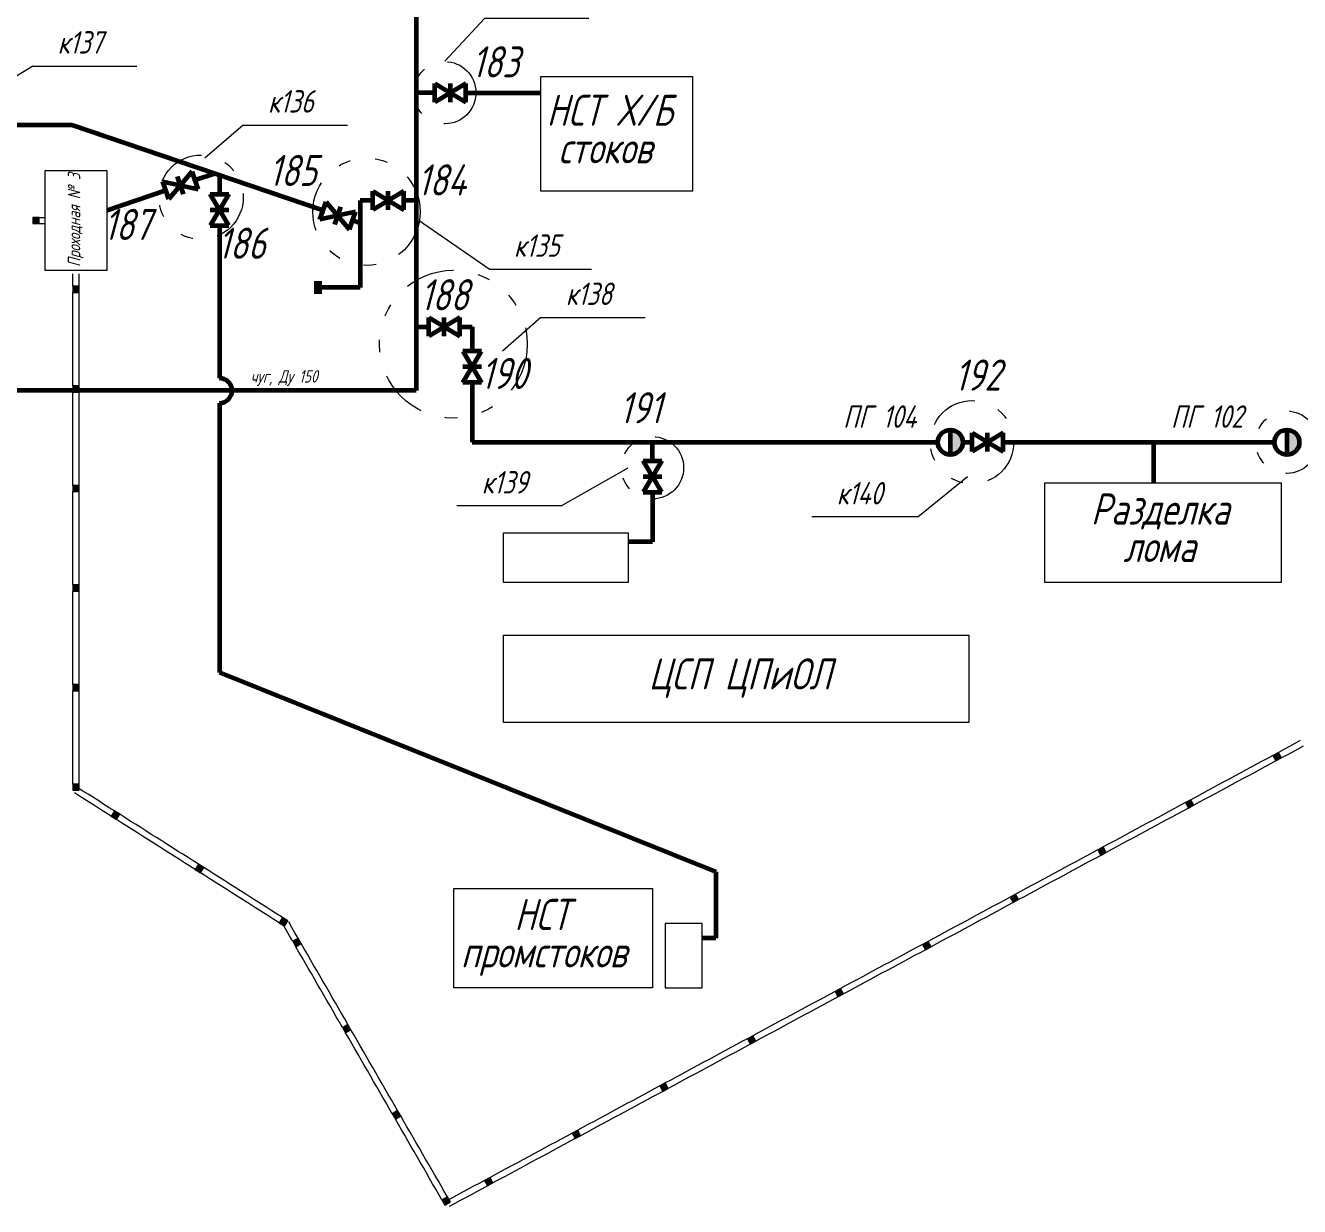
# Model space of a CAD drawing. Header units: millimetres. Extents: x 0 to 841, y 0 to 594.
# Drawn here: x 429.2 to 531.6, y 171.6 to 266.5 of the extents above; entities that cross this region are included whole.
import ezdxf

# ---------------------------------------------------------------- set-up
doc = ezdxf.new("R2010")
doc.units = ezdxf.units.MM
for name, pattern in [('K5LT32769', [0]), ('K5LT_BASIC', [0]), ('K5LT_CHAIN_LINE_WITH_2_POINTS', [12, 4, -2, 1, -2, 1, -2]), ('K5LT_THIN', [0])]:
    doc.linetypes.add(name, pattern=pattern)
doc.styles.add('KTEXTSTYLE', font='GOST_AU.SHX', dxfattribs={"width": 0.96, "height": 5})

# ---------------------------------------------------------------- blocks, each defined once
blk = doc.blocks.new('T9')
at = {"color": 7, "char_height": 2.5, "attachment_point": 1, "style": 'KTEXTSTYLE'}
for s, insert in [('\\H5.0;\\W1.000;\\Q15;\\Q15;\\W0.965;\\H2.50;НСТ ', (468.47, 196.35)), ('\\H5.0;\\W1.000;\\Q15;\\Q15;\\W0.965;\\H2.50;промстоков', (464.17, 193.34))]:
    blk.add_mtext(s, dxfattribs=dict(at, insert=insert))
blk = doc.blocks.new('T27')
at = {"color": 7, "char_height": 2.5, "attachment_point": 1, "style": 'KTEXTSTYLE'}
for s, insert in [('\\H5.0;\\W1.000;\\Q15;\\Q15;\\W0.965;\\H2.50;НСТ Х/Б', (471.06, 260.98)), ('\\H5.0;\\W1.000;\\Q15;\\Q15;\\W0.965;\\H2.50;стоков', (472.02, 257.96))]:
    blk.add_mtext(s, dxfattribs=dict(at, insert=insert))
blk = doc.blocks.new('T28')
at = {"color": 7, "char_height": 2.5, "attachment_point": 1, "style": 'KTEXTSTYLE'}
for s, insert in [('\\H5.0;\\W1.000;\\Q15;\\Q15;\\W0.965;\\H2.50;Разделка', (514.82, 228.93)), ('\\H5.0;\\W1.000;\\Q15;\\Q15;\\W0.965;\\H2.50;лома', (517.43, 225.92))]:
    blk.add_mtext(s, dxfattribs=dict(at, insert=insert))
blk = doc.blocks.new('U18')
for points in [[(530.14, 207.68), (529.9, 208.12), (529.46, 207.88), (529.7, 207.44)], [(523.1, 203.88), (522.86, 204.32), (522.42, 204.09), (522.66, 203.65)], [(516.05, 200.09), (515.82, 200.53), (515.37, 200.29), (515.61, 199.85)], [(509.01, 196.29), (508.77, 196.73), (508.33, 196.5), (508.57, 196.06)], [(501.97, 192.5), (501.73, 192.94), (501.29, 192.7), (501.53, 192.26)], [(494.92, 188.71), (494.69, 189.15), (494.25, 188.91), (494.48, 188.47)], [(487.88, 184.91), (487.64, 185.35), (487.2, 185.11), (487.44, 184.67)], [(480.84, 181.12), (480.6, 181.56), (480.16, 181.32), (480.4, 180.88)], [(473.79, 177.32), (473.56, 177.76), (473.12, 177.53), (473.35, 177.09)], [(466.75, 173.53), (466.51, 173.97), (466.07, 173.73), (466.31, 173.29)]]:
    blk.add_hatch(color=7).paths.add_polyline_path(points)
at = {"color": 7, "linetype": 'K5LT32769', "lineweight": 18}
for p, q in [((531.66, 209.07), (531.22, 208.83)), ((529.9, 208.12), (529.46, 207.88)), ((530.34, 208.35), (529.9, 208.12)), ((530.14, 207.68), (529.9, 208.12)), ((530.78, 208.59), (530.34, 208.35)), ((531.02, 208.15), (530.58, 207.91)), ((531.22, 208.83), (530.78, 208.59)), ((531.46, 208.39), (531.02, 208.15)), ((531.9, 208.63), (531.46, 208.39)), ((527.7, 206.93), (527.26, 206.69)), ((528.14, 207.17), (527.7, 206.93)), ((528.58, 207.41), (528.14, 207.17)), ((528.82, 206.97), (528.38, 206.73)), ((529.02, 207.64), (528.58, 207.41)), ((529.26, 207.2), (528.82, 206.97)), ((529.46, 207.88), (529.02, 207.64)), ((529.7, 207.44), (529.26, 207.2)), ((529.46, 207.88), (529.7, 207.44)), ((529.7, 207.44), (530.14, 207.68)), ((530.58, 207.91), (530.14, 207.68)), ((525.94, 205.98), (525.5, 205.75)), ((526.38, 206.22), (525.94, 205.98)), ((526.82, 206.46), (526.38, 206.22)), ((527.06, 206.02), (526.62, 205.78)), ((527.26, 206.69), (526.82, 206.46)), ((527.5, 206.25), (527.06, 206.02)), ((527.94, 206.49), (527.5, 206.25)), ((528.38, 206.73), (527.94, 206.49)), ((524.18, 205.03), (523.74, 204.8)), ((524.62, 205.27), (524.18, 205.03)), ((525.06, 205.51), (524.62, 205.27)), ((525.3, 205.07), (524.86, 204.83)), ((525.5, 205.75), (525.06, 205.51)), ((525.74, 205.31), (525.3, 205.07)), ((526.18, 205.54), (525.74, 205.31)), ((526.62, 205.78), (526.18, 205.54)), ((521.98, 203.85), (521.54, 203.61)), ((522.42, 204.09), (521.98, 203.85)), ((522.86, 204.32), (522.42, 204.09)), ((522.42, 204.09), (522.66, 203.65)), ((522.66, 203.65), (523.1, 203.88)), ((523.3, 204.56), (522.86, 204.32)), ((523.1, 203.88), (522.86, 204.32)), ((523.54, 204.12), (523.1, 203.88)), ((523.74, 204.8), (523.3, 204.56)), ((523.98, 204.36), (523.54, 204.12)), ((524.42, 204.59), (523.98, 204.36)), ((524.86, 204.83), (524.42, 204.59)), ((520.22, 202.9), (519.78, 202.66)), ((520.66, 203.14), (520.22, 202.9)), ((521.1, 203.37), (520.66, 203.14)), ((521.33, 202.93), (520.89, 202.7)), ((521.54, 203.61), (521.1, 203.37)), ((521.77, 203.17), (521.33, 202.93)), ((522.21, 203.41), (521.77, 203.17)), ((522.66, 203.65), (522.21, 203.41)), ((518.46, 201.95), (518.02, 201.71)), ((518.9, 202.19), (518.46, 201.95)), ((519.34, 202.43), (518.9, 202.19)), ((519.57, 201.99), (519.13, 201.75)), ((519.78, 202.66), (519.34, 202.43)), ((520.01, 202.22), (519.57, 201.99)), ((520.45, 202.46), (520.01, 202.22)), ((520.89, 202.7), (520.45, 202.46)), ((516.7, 201), (516.26, 200.77)), ((517.14, 201.24), (516.7, 201)), ((517.37, 200.8), (516.93, 200.56)), ((517.58, 201.48), (517.14, 201.24)), ((517.81, 201.04), (517.37, 200.8)), ((518.02, 201.71), (517.58, 201.48)), ((518.25, 201.27), (517.81, 201.04)), ((518.69, 201.51), (518.25, 201.27)), ((519.13, 201.75), (518.69, 201.51)), ((514.49, 199.82), (514.05, 199.58)), ((514.93, 200.05), (514.49, 199.82)), ((515.37, 200.29), (514.93, 200.05)), ((515.61, 199.85), (515.17, 199.61)), ((515.82, 200.53), (515.37, 200.29)), ((515.37, 200.29), (515.61, 199.85)), ((515.61, 199.85), (516.05, 200.09)), ((516.26, 200.77), (515.82, 200.53)), ((516.05, 200.09), (515.82, 200.53)), ((516.49, 200.33), (516.05, 200.09)), ((516.93, 200.56), (516.49, 200.33)), ((512.73, 198.87), (512.29, 198.63)), ((513.17, 199.11), (512.73, 198.87)), ((513.61, 199.34), (513.17, 199.11)), ((513.85, 198.9), (513.41, 198.67)), ((514.05, 199.58), (513.61, 199.34)), ((514.29, 199.14), (513.85, 198.9)), ((514.73, 199.38), (514.29, 199.14)), ((515.17, 199.61), (514.73, 199.38)), ((510.97, 197.92), (510.53, 197.68)), ((511.41, 198.16), (510.97, 197.92)), ((511.65, 197.72), (511.21, 197.48)), ((511.85, 198.39), (511.41, 198.16)), ((512.09, 197.95), (511.65, 197.72)), ((512.29, 198.63), (511.85, 198.39)), ((512.53, 198.19), (512.09, 197.95)), ((512.97, 198.43), (512.53, 198.19)), ((513.41, 198.67), (512.97, 198.43)), ((508.77, 196.73), (508.33, 196.5)), ((509.21, 196.97), (508.77, 196.73)), ((509.01, 196.29), (508.77, 196.73)), ((509.65, 197.21), (509.21, 196.97)), ((509.89, 196.77), (509.45, 196.53)), ((510.09, 197.45), (509.65, 197.21)), ((510.33, 197.01), (509.89, 196.77)), ((510.53, 197.68), (510.09, 197.45)), ((510.77, 197.24), (510.33, 197.01)), ((511.21, 197.48), (510.77, 197.24)), ((507.01, 195.79), (506.57, 195.55)), ((507.45, 196.02), (507.01, 195.79)), ((507.89, 196.26), (507.45, 196.02)), ((508.13, 195.82), (507.69, 195.58)), ((508.33, 196.5), (507.89, 196.26)), ((508.57, 196.06), (508.13, 195.82)), ((508.33, 196.5), (508.57, 196.06)), ((508.57, 196.06), (509.01, 196.29)), ((509.45, 196.53), (509.01, 196.29)), ((505.25, 194.84), (504.81, 194.6)), ((505.69, 195.07), (505.25, 194.84)), ((505.93, 194.63), (505.49, 194.4)), ((506.13, 195.31), (505.69, 195.07)), ((506.37, 194.87), (505.93, 194.63)), ((506.57, 195.55), (506.13, 195.31)), ((506.81, 195.11), (506.37, 194.87)), ((507.25, 195.35), (506.81, 195.11)), ((507.69, 195.58), (507.25, 195.35)), ((503.05, 193.65), (502.61, 193.41)), ((503.49, 193.89), (503.05, 193.65)), ((503.93, 194.13), (503.49, 193.89)), ((504.17, 193.69), (503.73, 193.45)), ((504.37, 194.36), (503.93, 194.13)), ((504.61, 193.92), (504.17, 193.69)), ((504.81, 194.6), (504.37, 194.36)), ((505.05, 194.16), (504.61, 193.92)), ((505.49, 194.4), (505.05, 194.16)), ((501.29, 192.7), (500.85, 192.47)), ((501.73, 192.94), (501.29, 192.7)), ((501.29, 192.7), (501.53, 192.26)), ((502.17, 193.18), (501.73, 192.94)), ((501.97, 192.5), (501.73, 192.94)), ((502.41, 192.74), (501.97, 192.5)), ((502.61, 193.41), (502.17, 193.18)), ((502.85, 192.97), (502.41, 192.74)), ((503.29, 193.21), (502.85, 192.97)), ((503.73, 193.45), (503.29, 193.21)), ((499.53, 191.75), (499.09, 191.52)), ((499.97, 191.99), (499.53, 191.75)), ((500.41, 192.23), (499.97, 191.99)), ((500.65, 191.79), (500.21, 191.55)), ((500.85, 192.47), (500.41, 192.23)), ((501.09, 192.03), (500.65, 191.79)), ((501.53, 192.26), (501.09, 192.03)), ((501.53, 192.26), (501.97, 192.5)), ((497.33, 190.57), (496.89, 190.33)), ((497.77, 190.81), (497.33, 190.57)), ((498.21, 191.04), (497.77, 190.81)), ((498.44, 190.6), (498, 190.37)), ((498.65, 191.28), (498.21, 191.04)), ((498.89, 190.84), (498.44, 190.6)), ((499.09, 191.52), (498.65, 191.28)), ((499.33, 191.08), (498.89, 190.84)), ((499.77, 191.31), (499.33, 191.08)), ((500.21, 191.55), (499.77, 191.31)), ((495.57, 189.62), (495.13, 189.38)), ((496.01, 189.86), (495.57, 189.62)), ((496.45, 190.09), (496.01, 189.86)), ((496.68, 189.65), (496.24, 189.42)), ((496.89, 190.33), (496.45, 190.09)), ((497.12, 189.89), (496.68, 189.65)), ((497.56, 190.13), (497.12, 189.89)), ((498, 190.37), (497.56, 190.13)), ((493.81, 188.67), (493.37, 188.43)), ((494.25, 188.91), (493.81, 188.67)), ((494.69, 189.15), (494.25, 188.91)), ((494.25, 188.91), (494.48, 188.47)), ((494.48, 188.47), (494.92, 188.71)), ((495.13, 189.38), (494.69, 189.15)), ((494.92, 188.71), (494.69, 189.15)), ((495.36, 188.94), (494.92, 188.71)), ((495.8, 189.18), (495.36, 188.94)), ((496.24, 189.42), (495.8, 189.18)), ((491.6, 187.49), (491.16, 187.25)), ((492.05, 187.72), (491.6, 187.49)), ((492.49, 187.96), (492.05, 187.72)), ((492.72, 187.52), (492.28, 187.28)), ((492.93, 188.2), (492.49, 187.96)), ((493.16, 187.76), (492.72, 187.52)), ((493.37, 188.43), (492.93, 188.2)), ((493.6, 187.99), (493.16, 187.76)), ((494.04, 188.23), (493.6, 187.99)), ((494.48, 188.47), (494.04, 188.23)), ((489.84, 186.54), (489.4, 186.3)), ((490.28, 186.77), (489.84, 186.54)), ((490.72, 187.01), (490.28, 186.77)), ((490.96, 186.57), (490.52, 186.33)), ((491.16, 187.25), (490.72, 187.01)), ((491.4, 186.81), (490.96, 186.57)), ((491.84, 187.05), (491.4, 186.81)), ((492.28, 187.28), (491.84, 187.05)), ((488.08, 185.59), (487.64, 185.35)), ((488.52, 185.83), (488.08, 185.59)), ((488.96, 186.06), (488.52, 185.83)), ((489.2, 185.62), (488.76, 185.39)), ((489.4, 186.3), (488.96, 186.06)), ((489.64, 185.86), (489.2, 185.62)), ((490.08, 186.1), (489.64, 185.86)), ((490.52, 186.33), (490.08, 186.1)), ((485.88, 184.4), (485.44, 184.17)), ((486.32, 184.64), (485.88, 184.4)), ((486.76, 184.88), (486.32, 184.64)), ((487, 184.44), (486.56, 184.2)), ((487.2, 185.11), (486.76, 184.88)), ((487.44, 184.67), (487, 184.44)), ((487.64, 185.35), (487.2, 185.11)), ((487.2, 185.11), (487.44, 184.67)), ((487.44, 184.67), (487.88, 184.91)), ((487.88, 184.91), (487.64, 185.35)), ((488.32, 185.15), (487.88, 184.91)), ((488.76, 185.39), (488.32, 185.15)), ((484.12, 183.45), (483.68, 183.22)), ((484.56, 183.69), (484.12, 183.45)), ((485, 183.93), (484.56, 183.69)), ((485.24, 183.49), (484.8, 183.25)), ((485.44, 184.17), (485, 183.93)), ((485.68, 183.73), (485.24, 183.49)), ((486.12, 183.96), (485.68, 183.73)), ((486.56, 184.2), (486.12, 183.96)), ((482.36, 182.51), (481.92, 182.27)), ((482.8, 182.74), (482.36, 182.51)), ((483.24, 182.98), (482.8, 182.74)), ((483.48, 182.54), (483.04, 182.3)), ((483.68, 183.22), (483.24, 182.98)), ((483.92, 182.78), (483.48, 182.54)), ((484.36, 183.01), (483.92, 182.78)), ((484.8, 183.25), (484.36, 183.01)), ((480.16, 181.32), (479.72, 181.08)), ((480.6, 181.56), (480.16, 181.32)), ((480.16, 181.32), (480.4, 180.88)), ((481.04, 181.79), (480.6, 181.56)), ((480.84, 181.12), (480.6, 181.56)), ((481.28, 181.35), (480.84, 181.12)), ((481.48, 182.03), (481.04, 181.79)), ((481.72, 181.59), (481.28, 181.35)), ((481.92, 182.27), (481.48, 182.03)), ((482.16, 181.83), (481.72, 181.59)), ((482.6, 182.07), (482.16, 181.83)), ((483.04, 182.3), (482.6, 182.07)), ((478.4, 180.37), (477.96, 180.13)), ((478.84, 180.61), (478.4, 180.37)), ((479.28, 180.85), (478.84, 180.61)), ((479.52, 180.41), (479.08, 180.17)), ((479.72, 181.08), (479.28, 180.85)), ((479.96, 180.64), (479.52, 180.41)), ((480.4, 180.88), (479.96, 180.64)), ((480.4, 180.88), (480.84, 181.12)), ((476.64, 179.42), (476.2, 179.19)), ((477.08, 179.66), (476.64, 179.42)), ((477.52, 179.9), (477.08, 179.66)), ((477.76, 179.46), (477.32, 179.22)), ((477.96, 180.13), (477.52, 179.9)), ((478.2, 179.69), (477.76, 179.46)), ((478.64, 179.93), (478.2, 179.69)), ((479.08, 180.17), (478.64, 179.93)), ((474.44, 178.24), (474, 178)), ((474.88, 178.47), (474.44, 178.24)), ((475.32, 178.71), (474.88, 178.47)), ((475.56, 178.27), (475.11, 178.03)), ((475.76, 178.95), (475.32, 178.71)), ((476, 178.51), (475.56, 178.27)), ((476.2, 179.19), (475.76, 178.95)), ((476.44, 178.75), (476, 178.51)), ((476.88, 178.98), (476.44, 178.75)), ((477.32, 179.22), (476.88, 178.98)), ((472.68, 177.29), (472.24, 177.05)), ((473.12, 177.53), (472.68, 177.29)), ((473.56, 177.76), (473.12, 177.53)), ((473.12, 177.53), (473.35, 177.09)), ((473.35, 177.09), (473.79, 177.32)), ((474, 178), (473.56, 177.76)), ((473.79, 177.32), (473.56, 177.76)), ((474.23, 177.56), (473.79, 177.32)), ((474.67, 177.8), (474.23, 177.56)), ((475.11, 178.03), (474.67, 177.8)), ((470.92, 176.34), (470.48, 176.1)), ((471.36, 176.58), (470.92, 176.34)), ((471.8, 176.81), (471.36, 176.58)), ((472.03, 176.37), (471.59, 176.14)), ((472.24, 177.05), (471.8, 176.81)), ((472.47, 176.61), (472.03, 176.37)), ((472.91, 176.85), (472.47, 176.61)), ((473.35, 177.09), (472.91, 176.85)), ((469.16, 175.39), (468.72, 175.15)), ((469.6, 175.63), (469.16, 175.39)), ((469.83, 175.19), (469.39, 174.95)), ((470.04, 175.87), (469.6, 175.63)), ((470.27, 175.43), (469.83, 175.19)), ((470.48, 176.1), (470.04, 175.87)), ((470.71, 175.66), (470.27, 175.43)), ((471.15, 175.9), (470.71, 175.66)), ((471.59, 176.14), (471.15, 175.9)), ((466.95, 174.21), (466.51, 173.97)), ((467.39, 174.44), (466.95, 174.21)), ((467.83, 174.68), (467.39, 174.44)), ((468.07, 174.24), (467.63, 174)), ((468.28, 174.92), (467.83, 174.68)), ((468.51, 174.48), (468.07, 174.24)), ((468.72, 175.15), (468.28, 174.92)), ((468.95, 174.71), (468.51, 174.48)), ((469.39, 174.95), (468.95, 174.71)), ((465.19, 173.26), (464.75, 173.02)), ((465.63, 173.49), (465.19, 173.26)), ((466.07, 173.73), (465.63, 173.49)), ((466.31, 173.29), (465.87, 173.05)), ((466.51, 173.97), (466.07, 173.73)), ((466.07, 173.73), (466.31, 173.29)), ((466.31, 173.29), (466.75, 173.53)), ((466.75, 173.53), (466.51, 173.97)), ((467.19, 173.77), (466.75, 173.53)), ((467.63, 174), (467.19, 173.77)), ((463.43, 172.31), (462.99, 172.07)), ((463.87, 172.55), (463.43, 172.31)), ((464.11, 172.11), (463.67, 171.87)), ((464.31, 172.78), (463.87, 172.55)), ((464.55, 172.34), (464.11, 172.11)), ((464.75, 173.02), (464.31, 172.78)), ((464.99, 172.58), (464.55, 172.34)), ((465.43, 172.82), (464.99, 172.58)), ((465.87, 173.05), (465.43, 172.82)), ((463.67, 171.87), (463.23, 171.63))]:
    blk.add_line(p, q, dxfattribs=at)
blk = doc.blocks.new('U19')
for points in [[(451.33, 192.76), (451.08, 193.2), (450.65, 192.95), (450.9, 192.51)], [(455.33, 185.83), (455.08, 186.27), (454.65, 186.02), (454.9, 185.58)], [(459.33, 178.91), (459.08, 179.34), (458.65, 179.09), (458.9, 178.66)], [(463.33, 171.98), (463.08, 172.41), (462.64, 172.16), (462.89, 171.73)]]:
    blk.add_hatch(color=7).paths.add_polyline_path(points)
at = {"color": 7, "linetype": 'K5LT32769', "lineweight": 18}
for p, q in [((450.15, 193.81), (449.9, 194.25)), ((450.4, 193.38), (450.15, 193.81)), ((450.58, 194.06), (450.33, 194.5)), ((450.83, 193.63), (450.58, 194.06)), ((451.08, 193.2), (450.83, 193.63)), ((450.65, 192.95), (450.4, 193.38)), ((451.08, 193.2), (450.65, 192.95)), ((450.65, 192.95), (450.9, 192.51)), ((450.9, 192.51), (451.33, 192.76)), ((451.33, 192.76), (451.08, 193.2)), ((451.58, 192.33), (451.33, 192.76)), ((451.15, 192.08), (450.9, 192.51)), ((451.4, 191.65), (451.15, 192.08)), ((451.65, 191.21), (451.4, 191.65)), ((451.83, 191.9), (451.58, 192.33)), ((452.08, 191.46), (451.83, 191.9)), ((451.9, 190.78), (451.65, 191.21)), ((452.15, 190.35), (451.9, 190.78)), ((452.33, 191.03), (452.08, 191.46)), ((452.58, 190.6), (452.33, 191.03)), ((452.83, 190.17), (452.58, 190.6)), ((452.4, 189.92), (452.15, 190.35)), ((452.65, 189.48), (452.4, 189.92)), ((453.08, 189.73), (452.83, 190.17)), ((453.33, 189.3), (453.08, 189.73)), ((452.9, 189.05), (452.65, 189.48)), ((453.15, 188.62), (452.9, 189.05)), ((453.4, 188.18), (453.15, 188.62)), ((453.58, 188.87), (453.33, 189.3)), ((453.83, 188.43), (453.58, 188.87)), ((453.65, 187.75), (453.4, 188.18)), ((453.9, 187.32), (453.65, 187.75)), ((454.08, 188), (453.83, 188.43)), ((454.33, 187.57), (454.08, 188)), ((454.58, 187.13), (454.33, 187.57)), ((454.15, 186.88), (453.9, 187.32)), ((454.4, 186.45), (454.15, 186.88)), ((454.65, 186.02), (454.4, 186.45)), ((454.83, 186.7), (454.58, 187.13)), ((455.08, 186.27), (454.83, 186.7)), ((455.08, 186.27), (454.65, 186.02)), ((454.65, 186.02), (454.9, 185.58)), ((454.9, 185.58), (455.33, 185.83)), ((455.15, 185.15), (454.9, 185.58)), ((455.33, 185.83), (455.08, 186.27)), ((455.58, 185.4), (455.33, 185.83)), ((455.4, 184.72), (455.15, 185.15)), ((455.65, 184.29), (455.4, 184.72)), ((455.83, 184.97), (455.58, 185.4)), ((456.08, 184.54), (455.83, 184.97)), ((456.33, 184.1), (456.08, 184.54)), ((455.9, 183.85), (455.65, 184.29)), ((456.15, 183.42), (455.9, 183.85)), ((456.4, 182.99), (456.15, 183.42)), ((456.58, 183.67), (456.33, 184.1)), ((456.83, 183.24), (456.58, 183.67)), ((456.65, 182.55), (456.4, 182.99)), ((456.9, 182.12), (456.65, 182.55)), ((457.08, 182.8), (456.83, 183.24)), ((457.33, 182.37), (457.08, 182.8)), ((457.58, 181.94), (457.33, 182.37)), ((457.15, 181.69), (456.9, 182.12)), ((457.4, 181.25), (457.15, 181.69)), ((457.83, 181.5), (457.58, 181.94)), ((458.08, 181.07), (457.83, 181.5)), ((457.65, 180.82), (457.4, 181.25)), ((457.9, 180.39), (457.65, 180.82)), ((458.15, 179.96), (457.9, 180.39)), ((458.33, 180.64), (458.08, 181.07)), ((458.58, 180.21), (458.33, 180.64)), ((458.4, 179.52), (458.15, 179.96)), ((458.65, 179.09), (458.4, 179.52)), ((458.83, 179.77), (458.58, 180.21)), ((459.08, 179.34), (458.65, 179.09)), ((459.08, 179.34), (458.83, 179.77)), ((459.33, 178.91), (459.08, 179.34)), ((458.65, 179.09), (458.9, 178.66)), ((458.9, 178.66), (459.33, 178.91)), ((459.15, 178.22), (458.9, 178.66)), ((459.58, 178.47), (459.33, 178.91)), ((459.83, 178.04), (459.58, 178.47)), ((459.4, 177.79), (459.15, 178.22)), ((459.65, 177.36), (459.4, 177.79)), ((459.9, 176.92), (459.65, 177.36)), ((460.08, 177.61), (459.83, 178.04)), ((460.33, 177.17), (460.08, 177.61)), ((460.15, 176.49), (459.9, 176.92)), ((460.4, 176.06), (460.15, 176.49)), ((460.58, 176.74), (460.33, 177.17)), ((460.83, 176.31), (460.58, 176.74)), ((461.08, 175.87), (460.83, 176.31)), ((460.65, 175.62), (460.4, 176.06)), ((460.9, 175.19), (460.65, 175.62)), ((461.15, 174.76), (460.9, 175.19)), ((461.33, 175.44), (461.08, 175.87)), ((461.58, 175.01), (461.33, 175.44)), ((461.4, 174.33), (461.15, 174.76)), ((461.65, 173.89), (461.4, 174.33)), ((461.83, 174.58), (461.58, 175.01)), ((462.08, 174.14), (461.83, 174.58)), ((462.33, 173.71), (462.08, 174.14)), ((461.9, 173.46), (461.65, 173.89)), ((462.15, 173.03), (461.9, 173.46)), ((462.58, 173.28), (462.33, 173.71)), ((462.83, 172.84), (462.58, 173.28)), ((462.4, 172.59), (462.15, 173.03)), ((462.64, 172.16), (462.4, 172.59)), ((463.08, 172.41), (462.64, 172.16)), ((462.64, 172.16), (462.89, 171.73)), ((463.08, 172.41), (462.83, 172.84)), ((463.33, 171.98), (463.08, 172.41)), ((462.89, 171.73), (463.33, 171.98))]:
    blk.add_line(p, q, dxfattribs=at)
blk = doc.blocks.new('U20')
for points in [[(436.47, 202.73), (436.74, 203.15), (436.31, 203.42), (436.05, 202.99)], [(443.23, 198.44), (443.49, 198.87), (443.07, 199.13), (442.8, 198.71)], [(449.98, 194.16), (450.25, 194.58), (449.83, 194.85), (449.56, 194.43)]]:
    blk.add_hatch(color=7).paths.add_polyline_path(points)
at = {"color": 7, "linetype": 'K5LT32769', "lineweight": 18}
for p, q in [((433.51, 204.6), (433.09, 204.87)), ((433.78, 205.02), (433.36, 205.29)), ((434.2, 204.76), (433.78, 205.02)), ((433.94, 204.33), (433.51, 204.6)), ((434.36, 204.07), (433.94, 204.33)), ((434.63, 204.49), (434.2, 204.76)), ((434.78, 203.8), (434.36, 204.07)), ((435.05, 204.22), (434.63, 204.49)), ((435.47, 203.95), (435.05, 204.22)), ((435.89, 203.68), (435.47, 203.95)), ((435.2, 203.53), (434.78, 203.8)), ((435.62, 203.26), (435.2, 203.53)), ((436.05, 202.99), (435.62, 203.26)), ((436.31, 203.42), (435.89, 203.68)), ((436.31, 203.42), (436.05, 202.99)), ((436.05, 202.99), (436.47, 202.73)), ((436.74, 203.15), (436.31, 203.42)), ((436.47, 202.73), (436.74, 203.15)), ((437.16, 202.88), (436.74, 203.15)), ((437.58, 202.61), (437.16, 202.88)), ((436.89, 202.46), (436.47, 202.73)), ((437.31, 202.19), (436.89, 202.46)), ((437.74, 201.92), (437.31, 202.19)), ((438, 202.35), (437.58, 202.61)), ((438.16, 201.66), (437.74, 201.92)), ((438.43, 202.08), (438, 202.35)), ((438.85, 201.81), (438.43, 202.08)), ((439.27, 201.54), (438.85, 201.81)), ((438.58, 201.39), (438.16, 201.66)), ((439, 201.12), (438.58, 201.39)), ((439.43, 200.85), (439, 201.12)), ((439.69, 201.28), (439.27, 201.54)), ((439.85, 200.59), (439.43, 200.85)), ((440.12, 201.01), (439.69, 201.28)), ((440.54, 200.74), (440.12, 201.01)), ((440.27, 200.32), (439.85, 200.59)), ((440.69, 200.05), (440.27, 200.32)), ((440.96, 200.47), (440.54, 200.74)), ((441.11, 199.78), (440.69, 200.05)), ((441.38, 200.2), (440.96, 200.47)), ((441.54, 199.51), (441.11, 199.78)), ((441.8, 199.94), (441.38, 200.2)), ((442.23, 199.67), (441.8, 199.94)), ((441.96, 199.25), (441.54, 199.51)), ((442.38, 198.98), (441.96, 199.25)), ((442.65, 199.4), (442.23, 199.67)), ((442.8, 198.71), (442.38, 198.98)), ((443.07, 199.13), (442.65, 199.4)), ((443.07, 199.13), (442.8, 198.71)), ((443.49, 198.87), (443.07, 199.13)), ((443.23, 198.44), (443.49, 198.87)), ((443.92, 198.6), (443.49, 198.87)), ((442.8, 198.71), (443.23, 198.44)), ((443.65, 198.18), (443.23, 198.44)), ((444.07, 197.91), (443.65, 198.18)), ((444.34, 198.33), (443.92, 198.6)), ((444.49, 197.64), (444.07, 197.91)), ((444.76, 198.06), (444.34, 198.33)), ((445.18, 197.79), (444.76, 198.06)), ((445.6, 197.53), (445.18, 197.79)), ((444.91, 197.37), (444.49, 197.64)), ((445.34, 197.1), (444.91, 197.37)), ((445.76, 196.84), (445.34, 197.1)), ((446.03, 197.26), (445.6, 197.53)), ((446.18, 196.57), (445.76, 196.84)), ((446.45, 196.99), (446.03, 197.26)), ((446.87, 196.72), (446.45, 196.99)), ((447.29, 196.46), (446.87, 196.72)), ((446.6, 196.3), (446.18, 196.57)), ((447.03, 196.03), (446.6, 196.3)), ((447.45, 195.77), (447.03, 196.03)), ((447.72, 196.19), (447.29, 196.46)), ((447.87, 195.5), (447.45, 195.77)), ((448.14, 195.92), (447.72, 196.19)), ((448.56, 195.65), (448.14, 195.92)), ((448.98, 195.39), (448.56, 195.65)), ((448.29, 195.23), (447.87, 195.5)), ((448.72, 194.96), (448.29, 195.23)), ((449.14, 194.7), (448.72, 194.96)), ((449.41, 195.12), (448.98, 195.39)), ((449.56, 194.43), (449.14, 194.7)), ((449.83, 194.85), (449.41, 195.12)), ((449.83, 194.85), (449.56, 194.43)), ((450.25, 194.58), (449.83, 194.85)), ((449.56, 194.43), (449.98, 194.16)), ((449.98, 194.16), (450.25, 194.58))]:
    blk.add_line(p, q, dxfattribs=at)
blk = doc.blocks.new('U21')
for points in [[(433.47, 245.08), (433.47, 245.58), (432.97, 245.58), (432.97, 245.08)], [(433.47, 237.08), (433.47, 237.58), (432.97, 237.58), (432.97, 237.08)], [(433.47, 229.08), (433.47, 229.58), (432.97, 229.58), (432.97, 229.08)], [(433.47, 221.08), (433.47, 221.58), (432.97, 221.58), (432.97, 221.08)], [(433.47, 213.08), (433.47, 213.58), (432.97, 213.58), (432.97, 213.08)], [(433.47, 205.08), (433.47, 205.58), (432.97, 205.58), (432.97, 205.08)]]:
    blk.add_hatch(color=7).paths.add_polyline_path(points)
at = {"color": 7, "linetype": 'K5LT32769', "lineweight": 18}
for p, q in [((432.97, 246.08), (432.97, 246.58)), ((432.97, 245.58), (432.97, 246.08)), ((433.47, 246.08), (433.47, 246.58)), ((433.47, 245.58), (433.47, 246.08)), ((433.47, 245.58), (432.97, 245.58)), ((432.97, 245.58), (432.97, 245.08)), ((432.97, 244.58), (432.97, 245.08)), ((432.97, 245.08), (433.47, 245.08)), ((433.47, 245.08), (433.47, 245.58)), ((433.47, 244.58), (433.47, 245.08)), ((432.97, 244.08), (432.97, 244.58)), ((432.97, 243.58), (432.97, 244.08)), ((433.47, 244.08), (433.47, 244.58)), ((433.47, 243.58), (433.47, 244.08)), ((432.97, 243.08), (432.97, 243.58)), ((432.97, 242.58), (432.97, 243.08)), ((433.47, 243.08), (433.47, 243.58)), ((433.47, 242.58), (433.47, 243.08)), ((432.97, 242.08), (432.97, 242.58)), ((432.97, 241.58), (432.97, 242.08)), ((433.47, 242.08), (433.47, 242.58)), ((433.47, 241.58), (433.47, 242.08)), ((432.97, 241.08), (432.97, 241.58)), ((432.97, 240.58), (432.97, 241.08)), ((433.47, 241.08), (433.47, 241.58)), ((433.47, 240.58), (433.47, 241.08)), ((432.97, 240.08), (432.97, 240.58)), ((432.97, 239.58), (432.97, 240.08)), ((433.47, 240.08), (433.47, 240.58)), ((433.47, 239.58), (433.47, 240.08)), ((432.97, 239.08), (432.97, 239.58)), ((432.97, 238.58), (432.97, 239.08)), ((433.47, 239.08), (433.47, 239.58)), ((433.47, 238.58), (433.47, 239.08)), ((432.97, 238.08), (432.97, 238.58)), ((432.97, 237.58), (432.97, 238.08)), ((433.47, 238.08), (433.47, 238.58)), ((433.47, 237.58), (433.47, 238.08)), ((433.47, 237.58), (432.97, 237.58)), ((432.97, 237.58), (432.97, 237.08)), ((432.97, 236.58), (432.97, 237.08)), ((432.97, 237.08), (433.47, 237.08)), ((433.47, 237.08), (433.47, 237.58)), ((433.47, 236.58), (433.47, 237.08)), ((432.97, 236.08), (432.97, 236.58)), ((432.97, 235.58), (432.97, 236.08)), ((433.47, 236.08), (433.47, 236.58)), ((433.47, 235.58), (433.47, 236.08)), ((432.97, 235.08), (432.97, 235.58)), ((432.97, 234.58), (432.97, 235.08)), ((432.97, 234.08), (432.97, 234.58)), ((433.47, 235.08), (433.47, 235.58)), ((433.47, 234.58), (433.47, 235.08)), ((433.47, 234.08), (433.47, 234.58)), ((432.97, 233.58), (432.97, 234.08)), ((432.97, 233.08), (432.97, 233.58)), ((433.47, 233.58), (433.47, 234.08)), ((433.47, 233.08), (433.47, 233.58)), ((432.97, 232.58), (432.97, 233.08)), ((432.97, 232.08), (432.97, 232.58)), ((433.47, 232.58), (433.47, 233.08)), ((433.47, 232.08), (433.47, 232.58)), ((432.97, 231.58), (432.97, 232.08)), ((432.97, 231.08), (432.97, 231.58)), ((433.47, 231.58), (433.47, 232.08)), ((433.47, 231.08), (433.47, 231.58)), ((432.97, 230.58), (432.97, 231.08)), ((432.97, 230.08), (432.97, 230.58)), ((433.47, 230.58), (433.47, 231.08)), ((433.47, 230.08), (433.47, 230.58)), ((432.97, 229.58), (432.97, 230.08)), ((433.47, 229.58), (432.97, 229.58)), ((432.97, 229.58), (432.97, 229.08)), ((433.47, 229.58), (433.47, 230.08)), ((433.47, 229.08), (433.47, 229.58)), ((432.97, 228.58), (432.97, 229.08)), ((432.97, 229.08), (433.47, 229.08)), ((432.97, 228.08), (432.97, 228.58)), ((433.47, 228.58), (433.47, 229.08)), ((433.47, 228.08), (433.47, 228.58)), ((432.97, 227.58), (432.97, 228.08)), ((432.97, 227.08), (432.97, 227.58)), ((433.47, 227.58), (433.47, 228.08)), ((433.47, 227.08), (433.47, 227.58)), ((432.97, 226.58), (432.97, 227.08)), ((432.97, 226.08), (432.97, 226.58)), ((433.47, 226.58), (433.47, 227.08)), ((433.47, 226.08), (433.47, 226.58)), ((432.97, 225.58), (432.97, 226.08)), ((432.97, 225.08), (432.97, 225.58)), ((433.47, 225.58), (433.47, 226.08)), ((433.47, 225.08), (433.47, 225.58)), ((432.97, 224.58), (432.97, 225.08)), ((432.97, 224.08), (432.97, 224.58)), ((433.47, 224.58), (433.47, 225.08)), ((433.47, 224.08), (433.47, 224.58)), ((432.97, 223.58), (432.97, 224.08)), ((432.97, 223.08), (432.97, 223.58)), ((433.47, 223.58), (433.47, 224.08)), ((433.47, 223.08), (433.47, 223.58)), ((432.97, 222.58), (432.97, 223.08)), ((432.97, 222.08), (432.97, 222.58)), ((433.47, 222.58), (433.47, 223.08)), ((433.47, 222.08), (433.47, 222.58)), ((432.97, 221.58), (432.97, 222.08)), ((433.47, 221.58), (432.97, 221.58)), ((432.97, 221.58), (432.97, 221.08)), ((433.47, 221.58), (433.47, 222.08)), ((433.47, 221.08), (433.47, 221.58)), ((432.97, 220.58), (432.97, 221.08)), ((432.97, 221.08), (433.47, 221.08)), ((432.97, 220.08), (432.97, 220.58)), ((433.47, 220.58), (433.47, 221.08)), ((433.47, 220.08), (433.47, 220.58)), ((432.97, 219.58), (432.97, 220.08)), ((432.97, 219.08), (432.97, 219.58)), ((433.47, 219.58), (433.47, 220.08)), ((433.47, 219.08), (433.47, 219.58)), ((432.97, 218.58), (432.97, 219.08)), ((432.97, 218.08), (432.97, 218.58)), ((433.47, 218.58), (433.47, 219.08)), ((433.47, 218.08), (433.47, 218.58)), ((432.97, 217.58), (432.97, 218.08)), ((432.97, 217.08), (432.97, 217.58)), ((433.47, 217.58), (433.47, 218.08)), ((433.47, 217.08), (433.47, 217.58)), ((432.97, 216.58), (432.97, 217.08)), ((432.97, 216.08), (432.97, 216.58)), ((433.47, 216.58), (433.47, 217.08)), ((433.47, 216.08), (433.47, 216.58)), ((432.97, 215.58), (432.97, 216.08)), ((432.97, 215.08), (432.97, 215.58)), ((433.47, 215.58), (433.47, 216.08)), ((433.47, 215.08), (433.47, 215.58)), ((432.97, 214.58), (432.97, 215.08)), ((432.97, 214.08), (432.97, 214.58)), ((433.47, 214.58), (433.47, 215.08)), ((433.47, 214.08), (433.47, 214.58)), ((432.97, 213.58), (432.97, 214.08)), ((433.47, 213.58), (432.97, 213.58)), ((432.97, 213.58), (432.97, 213.08)), ((432.97, 212.58), (432.97, 213.08)), ((432.97, 213.08), (433.47, 213.08)), ((433.47, 213.58), (433.47, 214.08)), ((433.47, 213.08), (433.47, 213.58)), ((433.47, 212.58), (433.47, 213.08)), ((432.97, 212.08), (432.97, 212.58)), ((432.97, 211.58), (432.97, 212.08)), ((433.47, 212.08), (433.47, 212.58)), ((433.47, 211.58), (433.47, 212.08)), ((432.97, 211.08), (432.97, 211.58)), ((432.97, 210.58), (432.97, 211.08)), ((433.47, 211.08), (433.47, 211.58)), ((433.47, 210.58), (433.47, 211.08)), ((432.97, 210.08), (432.97, 210.58)), ((432.97, 209.58), (432.97, 210.08)), ((433.47, 210.08), (433.47, 210.58)), ((433.47, 209.58), (433.47, 210.08)), ((432.97, 209.08), (432.97, 209.58)), ((432.97, 208.58), (432.97, 209.08)), ((433.47, 209.08), (433.47, 209.58)), ((433.47, 208.58), (433.47, 209.08)), ((432.97, 208.08), (432.97, 208.58)), ((432.97, 207.58), (432.97, 208.08)), ((433.47, 208.08), (433.47, 208.58)), ((433.47, 207.58), (433.47, 208.08)), ((432.97, 207.08), (432.97, 207.58)), ((432.97, 206.58), (432.97, 207.08)), ((433.47, 207.08), (433.47, 207.58)), ((433.47, 206.58), (433.47, 207.08)), ((432.97, 206.08), (432.97, 206.58)), ((432.97, 205.58), (432.97, 206.08)), ((433.47, 206.08), (433.47, 206.58)), ((433.47, 205.58), (433.47, 206.08)), ((433.47, 205.58), (432.97, 205.58)), ((432.97, 205.58), (432.97, 205.08)), ((432.97, 205.08), (433.47, 205.08)), ((433.47, 205.08), (433.47, 205.58))]:
    blk.add_line(p, q, dxfattribs=at)
blk = doc.blocks.new('U71')
blk.add_hatch(color=7).paths.add_polyline_path([(430.25, 250.62), (430.25, 251.12), (429.75, 251.12), (429.75, 250.62)])
at = {"color": 7, "linetype": 'K5LT32769', "lineweight": 18}
for p, q in [((430.25, 251.12), (429.75, 251.12)), ((429.75, 251.12), (429.75, 250.62)), ((430.25, 250.62), (430.25, 251.12)), ((430.25, 251.12), (430.75, 251.12)), ((429.75, 250.62), (430.25, 250.62)), ((430.25, 250.62), (430.75, 250.62))]:
    blk.add_line(p, q, dxfattribs=at)
blk = doc.blocks.new('U231')
at = {"color": 7, "linetype": 'K5LT_THIN', "lineweight": 18, "true_color": 0xffffff}
for q in [(460.82, 250.85), (474.66, 246.95)]:
    blk.add_line((466.44, 246.95), q, dxfattribs=at)
at = {"color": 7, "insert": (468.44, 249.75), "char_height": 1.8, "attachment_point": 1, "style": 'KTEXTSTYLE'}
blk.add_mtext('\\H5.0;\\W1.000;\\Q15;\\Q15;\\W0.965;\\H1.80;к135', dxfattribs=at)
blk = doc.blocks.new('U232')
at = {"color": 7, "linetype": 'K5LT_THIN', "lineweight": 18, "true_color": 0xffffff}
for q in [(477.61, 231), (463.85, 227.93)]:
    blk.add_line((472.22, 227.93), q, dxfattribs=at)
at = {"color": 7, "insert": (465.85, 230.73), "char_height": 1.8, "attachment_point": 1, "style": 'KTEXTSTYLE'}
blk.add_mtext('\\H5.0;\\W1.000;\\Q15;\\Q15;\\W0.965;\\H1.80;к139', dxfattribs=at)
blk = doc.blocks.new('U233')
at = {"color": 7, "linetype": 'K5LT_THIN', "lineweight": 18, "true_color": 0xffffff}
for q in [(504.9, 230.3), (492.39, 227.05)]:
    blk.add_line((500.9, 227.05), q, dxfattribs=at)
at = {"color": 7, "insert": (494.39, 229.85), "char_height": 1.8, "attachment_point": 1, "style": 'KTEXTSTYLE'}
blk.add_mtext('\\H5.0;\\W1.000;\\Q15;\\Q15;\\W0.965;\\H1.80;к140', dxfattribs=at)
blk = doc.blocks.new('U235')
at = {"color": 7, "linetype": 'K5LT_THIN', "lineweight": 18, "true_color": 0xffffff}
for q in [(443.59, 255.88), (455.04, 258.54)]:
    blk.add_line((446.67, 258.54), q, dxfattribs=at)
at = {"color": 7, "insert": (448.67, 261.34), "char_height": 1.8, "attachment_point": 1, "style": 'KTEXTSTYLE'}
blk.add_mtext('\\H5.0;\\W1.000;\\Q15;\\Q15;\\W0.965;\\H1.80;к136', dxfattribs=at)
blk = doc.blocks.new('U236')
at = {"color": 7, "linetype": 'K5LT_THIN', "lineweight": 18, "true_color": 0xffffff}
for q in [(423.66, 259.54), (438.12, 263.28)]:
    blk.add_line((429.75, 263.28), q, dxfattribs=at)
at = {"color": 7, "insert": (431.75, 266.08), "char_height": 1.8, "attachment_point": 1, "style": 'KTEXTSTYLE'}
blk.add_mtext('\\H5.0;\\W1.000;\\Q15;\\Q15;\\W0.965;\\H1.80;к137', dxfattribs=at)
blk = doc.blocks.new('U237')
at = {"color": 7, "linetype": 'K5LT_THIN', "lineweight": 18, "true_color": 0xffffff}
for q in [(462.88, 263.66), (474.46, 267.14)]:
    blk.add_line((466.09, 267.14), q, dxfattribs=at)
at = {"color": 7, "insert": (468.09, 269.94), "char_height": 1.8, "attachment_point": 1, "style": 'KTEXTSTYLE'}
blk.add_mtext('\\H5.0;\\W1.000;\\Q15;\\Q15;\\W0.965;\\H1.80;к134', dxfattribs=at)
blk = doc.blocks.new('U238')
at = {"color": 7, "linetype": 'K5LT_THIN', "lineweight": 18, "true_color": 0xffffff}
for q in [(467.52, 240.36), (478.98, 243.08)]:
    blk.add_line((470.61, 243.08), q, dxfattribs=at)
at = {"color": 7, "insert": (472.61, 245.88), "char_height": 1.8, "attachment_point": 1, "style": 'KTEXTSTYLE'}
blk.add_mtext('\\H5.0;\\W1.000;\\Q15;\\Q15;\\W0.965;\\H1.80;к138', dxfattribs=at)
blk = doc.blocks.new('U474')
at = {"color": 143, "linetype": 'K5LT_BASIC', "lineweight": 60, "true_color": 0x33acca}
for p, q in [((442.57, 254.81), (440.69, 252.57)), ((441.87, 252.98), (441.38, 254.4)), ((443.05, 253.39), (442.57, 254.81)), ((440.69, 252.57), (440.2, 253.99)), ((440.2, 253.99), (443.05, 253.39))]:
    blk.add_line(p, q, dxfattribs=at)
blk = doc.blocks.new('U475')
at = {"color": 143, "linetype": 'K5LT_BASIC', "lineweight": 60, "true_color": 0x33acca}
for p, q in [((444.01, 252.98), (445.51, 252.98)), ((445.51, 252.98), (444.01, 250.48)), ((445.51, 250.48), (444.01, 252.98)), ((444.01, 251.73), (445.51, 251.73)), ((444.01, 250.48), (445.51, 250.48))]:
    blk.add_line(p, q, dxfattribs=at)
blk = doc.blocks.new('U476')
at = {"color": 143, "linetype": 'K5LT_BASIC', "lineweight": 60, "true_color": 0x33acca}
for p, q in [((505.27, 232.3), (505.27, 233.8)), ((505.27, 233.8), (507.77, 232.3)), ((507.77, 233.8), (505.27, 232.3)), ((506.52, 232.3), (506.52, 233.8)), ((507.77, 232.3), (507.77, 233.8))]:
    blk.add_line(p, q, dxfattribs=at)
blk = doc.blocks.new('U477')
at = {"color": 143, "linetype": 'K5LT_BASIC', "lineweight": 60, "true_color": 0x33acca}
for p, q in [((478.83, 231.55), (480.33, 231.55)), ((480.33, 231.55), (478.83, 229.05)), ((480.33, 229.05), (478.83, 231.55)), ((478.83, 230.3), (480.33, 230.3)), ((478.83, 229.05), (480.33, 229.05))]:
    blk.add_line(p, q, dxfattribs=at)
blk = doc.blocks.new('U478')
at = {"color": 143, "linetype": 'K5LT_BASIC', "lineweight": 60, "true_color": 0x33acca}
for p, q in [((457.08, 251.73), (457.08, 253.23)), ((457.08, 253.23), (459.58, 251.73)), ((459.58, 253.23), (457.08, 251.73)), ((458.33, 251.73), (458.33, 253.23)), ((459.58, 251.73), (459.58, 253.23))]:
    blk.add_line(p, q, dxfattribs=at)
blk = doc.blocks.new('U479')
at = {"color": 143, "linetype": 'K5LT_BASIC', "lineweight": 60, "true_color": 0x33acca}
for p, q in [((452.84, 250.96), (453.33, 252.38)), ((453.33, 252.38), (455.21, 250.15)), ((455.69, 251.57), (452.84, 250.96)), ((454.03, 250.56), (454.51, 251.98)), ((455.21, 250.15), (455.69, 251.57))]:
    blk.add_line(p, q, dxfattribs=at)
blk = doc.blocks.new('U480')
at = {"color": 143, "linetype": 'K5LT_BASIC', "lineweight": 60, "true_color": 0x33acca}
for p, q in [((462.08, 260.39), (462.08, 261.89)), ((462.08, 261.89), (464.58, 260.39)), ((464.58, 261.89), (462.08, 260.39)), ((463.33, 260.39), (463.33, 261.89)), ((464.58, 260.39), (464.58, 261.89))]:
    blk.add_line(p, q, dxfattribs=at)
blk = doc.blocks.new('U481')
at = {"true_color": 0x003366}
blk.add_hatch(color=148, dxfattribs=at).paths.add_polyline_path([(503.52, 234.05), (503.52, 232.05), (504.23, 232.34), (504.52, 233.05), (504.23, 233.75)])
at = {"color": 143, "linetype": 'K5LT_BASIC', "lineweight": 60, "true_color": 0x33acca}
blk.add_line((503.52, 234.05), (503.52, 232.05), dxfattribs=at)
blk.add_circle((503.52, 233.05), 1, dxfattribs=at)
blk = doc.blocks.new('U482')
at = {"true_color": 0x003366}
blk.add_hatch(color=148, dxfattribs=at).paths.add_polyline_path([(530.58, 234.05), (530.58, 232.05), (531.28, 232.34), (531.58, 233.05), (531.28, 233.75)])
at = {"color": 143, "linetype": 'K5LT_BASIC', "lineweight": 60, "true_color": 0x33acca}
blk.add_line((530.58, 234.05), (530.58, 232.05), dxfattribs=at)
blk.add_circle((530.58, 233.05), 1, dxfattribs=at)
blk = doc.blocks.new('U484')
at = {"color": 143, "linetype": 'K5LT_BASIC', "lineweight": 60, "true_color": 0x33acca}
for p, q in [((464.08, 243.08), (461.58, 241.58)), ((461.58, 241.58), (461.58, 243.08)), ((461.58, 243.08), (464.08, 241.58)), ((462.83, 241.58), (462.83, 243.08)), ((464.08, 241.58), (464.08, 243.08))]:
    blk.add_line(p, q, dxfattribs=at)
blk = doc.blocks.new('U485')
at = {"color": 143, "linetype": 'K5LT_BASIC', "lineweight": 60, "true_color": 0x33acca}
for p, q in [((464.33, 237.86), (465.83, 240.36)), ((465.83, 240.36), (464.33, 240.36)), ((464.33, 240.36), (465.83, 237.86)), ((465.83, 239.11), (464.33, 239.11)), ((465.83, 237.86), (464.33, 237.86))]:
    blk.add_line(p, q, dxfattribs=at)
blk = doc.blocks.new('U545')
at = {"color": 7, "linetype": 'K5LT_THIN', "lineweight": 18, "true_color": 0xffffff}
for p, q in [((463.61, 197.2), (479.58, 197.2)), ((463.61, 189.2), (463.61, 197.2)), ((479.58, 197.2), (479.58, 189.2)), ((479.58, 189.2), (463.61, 189.2))]:
    blk.add_line(p, q, dxfattribs=at)
blk = doc.blocks.new('U548')
at = {"color": 7, "linetype": 'K5LT_THIN', "lineweight": 18, "true_color": 0xffffff}
for p, q in [((483.58, 194.37), (480.58, 194.37)), ((480.58, 194.37), (480.58, 189.2)), ((483.58, 189.2), (483.58, 194.37)), ((480.58, 189.2), (483.58, 189.2))]:
    blk.add_line(p, q, dxfattribs=at)
blk = doc.blocks.new('U549')
at = {"color": 7, "linetype": 'K5LT_THIN', "lineweight": 18, "true_color": 0xffffff}
for p, q in [((467.6, 217.54), (505.02, 217.54)), ((467.6, 210.54), (467.6, 217.54)), ((505.02, 217.54), (505.02, 210.54)), ((505.02, 210.54), (467.6, 210.54))]:
    blk.add_line(p, q, dxfattribs=at)
blk = doc.blocks.new('U650')
at = {"color": 7, "linetype": 'K5LT_THIN', "lineweight": 18, "true_color": 0xffffff}
for p, q in [((511.13, 229.78), (530.13, 229.78)), ((511.13, 221.78), (511.13, 229.78)), ((530.13, 229.78), (530.13, 221.78)), ((530.13, 221.78), (511.13, 221.78))]:
    blk.add_line(p, q, dxfattribs=at)
blk = doc.blocks.new('U651')
at = {"color": 7, "linetype": 'K5LT_THIN', "lineweight": 18, "true_color": 0xffffff}
for p, q in [((467.6, 225.78), (477.61, 225.78)), ((467.6, 221.78), (467.6, 225.78)), ((477.61, 225.78), (477.61, 221.78)), ((477.61, 221.78), (467.6, 221.78))]:
    blk.add_line(p, q, dxfattribs=at)
blk = doc.blocks.new('U652')
at = {"color": 7, "linetype": 'K5LT_THIN', "lineweight": 18, "true_color": 0xffffff}
for p, q in [((470.61, 262.43), (482.8, 262.43)), ((470.61, 253.23), (470.61, 262.43)), ((482.8, 262.43), (482.8, 253.23)), ((482.8, 253.23), (470.61, 253.23))]:
    blk.add_line(p, q, dxfattribs=at)
blk = doc.blocks.new('U653')
at = {"color": 7, "linetype": 'K5LT_THIN', "lineweight": 18, "true_color": 0xffffff}
for p, q in [((435.72, 254.87), (430.72, 254.87)), ((430.72, 254.87), (430.72, 246.87)), ((435.72, 246.87), (435.72, 254.87)), ((430.72, 246.87), (435.72, 246.87))]:
    blk.add_line(p, q, dxfattribs=at)

msp = doc.modelspace()

# ---------------------------------------------------------------- linework, layer by layer
at = {"color": 143, "linetype": 'K5LT_BASIC', "lineweight": 60, "true_color": 0x33acca}
for p, q in [((460.58, 304.3), (460.58, 237.2)), ((462.08, 261.14), (460.58, 261.14)), ((464.61, 261.14), (470.61, 261.14)), ((432.88, 258.54), (422.98, 258.54)), ((453.09, 251.67), (432.88, 258.54)), ((444.37, 254.63), (442.81, 254.1)), ((444.76, 254.5), (444.76, 252.98)), ((440.45, 253.28), (435.72, 251.66)), ((457.08, 252.48), (456.08, 252.48)), ((456.08, 252.48), (456.08, 245.48)), ((460.58, 252.48), (459.58, 252.48)), ((444.76, 250.48), (444.76, 238.2)), ((456.08, 250.65), (455.45, 250.86)), ((452.57, 244.98), (452.57, 245.98)), ((452.84, 244.98), (452.84, 245.98)), ((456.08, 245.48), (452.84, 245.48)), ((460.58, 242.33), (461.58, 242.33)), ((464.08, 242.33), (465.08, 242.33)), ((465.08, 242.33), (465.08, 240.36)), ((465.08, 237.86), (465.08, 233.05)), ((460.58, 237.2), (422.16, 237.2)), ((444.76, 236.2), (444.76, 214.54)), ((465.08, 233.05), (502.52, 233.05)), ((479.58, 231.55), (479.58, 233.05)), ((504.52, 233.05), (505.27, 233.05)), ((507.77, 233.05), (529.58, 233.05)), ((519.85, 233.05), (519.85, 229.78)), ((479.58, 229.05), (479.58, 225.05)), ((479.58, 225.05), (477.61, 225.05)), ((444.76, 214.54), (484.67, 198.53)), ((484.67, 198.53), (484.67, 193.2)), ((484.67, 193.2), (483.58, 193.2))]:
    msp.add_line(p, q, dxfattribs=at)
at = {"color": 7, "linetype": 'K5LT_CHAIN_LINE_WITH_2_POINTS', "lineweight": 18, "true_color": 0xffffff}
for centre, radius in [((462.88, 261.14), 2.5), ((443.28, 252.74), 3.39), ((456.58, 251.57), 4.31), ((463.56, 240.93), 5.94), ((505.27, 233.05), 3.35), ((530.58, 233.05), 2.5), ((479.58, 231), 2.5)]:
    msp.add_circle(centre, radius, dxfattribs=at)
at = {"color": 143, "linetype": 'K5LT_BASIC', "lineweight": 60, "true_color": 0x33acca}
msp.add_arc((444.76, 237.2), 1, 270, 90, dxfattribs=at)

# ---------------------------------------------------------------- block references
for name in ['U237', 'U236', 'U652', 'U235', 'U480', 'T27', 'U18', 'U653', 'U474', 'U478', 'U475', 'U479', 'U71', 'U231', 'U21', 'U238', 'U484', 'U485', 'U481', 'U476', 'U482', 'U477', 'U232', 'U233', 'U650', 'T28', 'U651', 'U549', 'U20', 'U545', 'T9', 'U19', 'U548']:
    msp.add_blockref(name, (0, 0))

# ---------------------------------------------------------------- texts
at = {"color": 7, "attachment_point": 1, "style": 'KTEXTSTYLE'}
for s, insert, char_height in [('\\H5.0;\\W1.000;\\Q15;\\Q15;\\W0.965;\\H2.50;183', (465.04, 264.87), 2.5), ('\\H5.0;\\W1.000;\\Q15;\\Q15;\\W0.965;\\H2.50;185', (448.72, 256.14), 2.5), ('\\H5.0;\\W1.000;\\Q15;\\Q15;\\W0.965;\\H2.50;184', (460.66, 255.38), 2.5), ('\\H5.0;\\W1.000;\\Q15;\\Q15;\\W0.965;\\H2.50;187', (435.45, 251.8), 2.5), ('\\H5.0;\\W1.000;\\Q15;\\Q15;\\W0.965;\\H2.50;186', (444.61, 250.29), 2.5), ('\\H5.0;\\W1.000;\\Q15;\\Q15;\\W0.965;\\H2.50;188', (460.89, 246.15), 2.5), ('\\H5.0;\\W1.000;\\Q15;\\Q15;\\W0.965;\\H2.50;190', (465.77, 239.83), 2.5), ('\\H5.0;\\W1.000;\\Q15;\\Q15;\\W0.965;\\H2.50;192', (503.85, 239.7), 2.5), ('\\H5.0;\\W1.000;\\Q15;\\Q15;\\W0.965;\\H1.00;чуг, Ду 150', (447.27, 238.84), 1), ('\\H5.0;\\W1.000;\\Q15;\\Q15;\\W0.965;\\H2.50;191', (476.91, 237.07), 2.5), ('\\H5.0;\\W1.000;\\Q15;\\Q15;\\W0.965;\\H1.80;ПГ 104', (494.9, 236.01), 1.8), ('\\H5.0;\\W1.000;\\Q15;\\Q15;\\W0.965;\\H1.80;ПГ 102', (521.26, 236.01), 1.8), ('\\H5.0;\\W1.000;\\Q15;\\Q15;\\W0.965;\\H2.50;ЦСП ЦПиОЛ', (479.27, 215.68), 2.5)]:
    msp.add_mtext(s, dxfattribs=dict(at, insert=insert, char_height=char_height))
at = {"color": 7, "insert": (432.57, 247.14), "char_height": 1, "attachment_point": 1, "rotation": 90, "style": 'KTEXTSTYLE'}
msp.add_mtext('\\H5.0;\\W1.000;\\Q15;\\Q15;\\W0.965;\\H1.00;Проходная № 3', dxfattribs=at)

doc.saveas('drawing.dxf')
